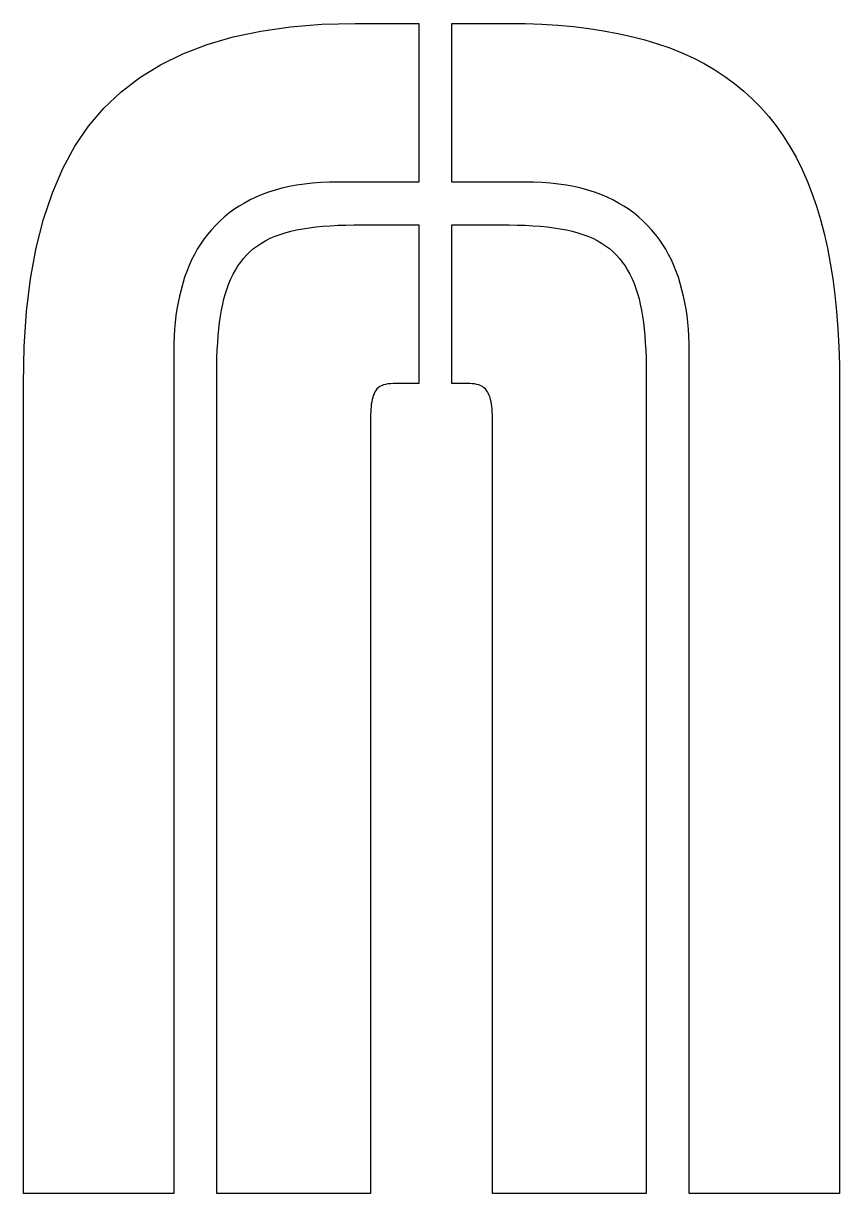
# Model space of a CAD drawing. Extents: x -28 to 1088, y -1245 to 28.
# Drawn here: x 684.1 to 751.2, y -1053.4 to -957.1 of the extents above; entities that cross this region are included whole.
import ezdxf

# ---------------------------------------------------------------- set-up
doc = ezdxf.new("R2010")
doc.units = 0
doc.header["$MEASUREMENT"] = 0
doc.layers.get('0').update_dxf_attribs({"linetype": 'CONTINUOUS'})

msp = doc.modelspace()

# ---------------------------------------------------------------- linework, layer by layer
at = {"color": 7, "ltscale": 0.061496}
msp.add_line((703.646224, -957.759873), (706.081283, -957.411643), dxfattribs=at)
at = {"color": 7, "ltscale": 0.064791}
msp.add_line((706.081283, -957.411643), (708.664504, -957.202712), dxfattribs=at)
at = {"color": 7, "ltscale": 0.068307}
msp.add_line((708.664504, -957.202712), (711.395878, -957.133063), dxfattribs=at)
at = {"color": 7, "ltscale": 0.130922}
msp.add_line((711.395878, -957.133063), (716.632776, -957.133063), dxfattribs=at)
at = {"color": 7, "ltscale": 0.326155}
for p, q in [((716.632776, -957.133063), (716.632776, -970.17927)), ((719.332776, -970.17927), (719.332776, -957.133063)), ((716.632776, -973.710568), (716.632776, -986.756775)), ((719.332776, -986.756775), (719.332776, -973.710568))]:
    msp.add_line(p, q, dxfattribs=at)
at = {"color": 7, "ltscale": 0.115472}
msp.add_line((719.332776, -957.133063), (723.95166, -957.133063), dxfattribs=at)
at = {"color": 7, "ltscale": 0.035304}
msp.add_line((723.95166, -957.133063), (725.363738, -957.149739), dxfattribs=at)
at = {"color": 7, "ltscale": 0.034316}
msp.add_line((725.363738, -957.149739), (726.735449, -957.199768), dxfattribs=at)
at = {"color": 7, "ltscale": 0.033356}
msp.add_line((726.735449, -957.199768), (728.067071, -957.283149), dxfattribs=at)
at = {"color": 7, "ltscale": 0.032416}
msp.add_line((728.067071, -957.283149), (729.358461, -957.399874), dxfattribs=at)
at = {"color": 7, "ltscale": 0.031503}
msp.add_line((729.358461, -957.399874), (730.609617, -957.549961), dxfattribs=at)
at = {"color": 7, "ltscale": 0.055722}
msp.add_line((699.220255, -958.874193), (701.359163, -958.247383), dxfattribs=at)
at = {"color": 7, "ltscale": 0.058461}
msp.add_line((701.359163, -958.247383), (703.646224, -957.759873), dxfattribs=at)
at = {"color": 7, "ltscale": 0.030618}
msp.add_line((730.609617, -957.549961), (731.820541, -957.733391), dxfattribs=at)
at = {"color": 7, "ltscale": 0.029765}
msp.add_line((731.820541, -957.733391), (732.991241, -957.950173), dxfattribs=at)
at = {"color": 7, "ltscale": 0.028949}
msp.add_line((732.991241, -957.950173), (734.121843, -958.200308), dxfattribs=at)
at = {"color": 7, "ltscale": 0.028162}
msp.add_line((734.121843, -958.200308), (735.212077, -958.483786), dxfattribs=at)
at = {"color": 7, "ltscale": 0.053327}
msp.add_line((697.2295, -959.640293), (699.220255, -958.874193), dxfattribs=at)
at = {"color": 7, "ltscale": 0.027422}
msp.add_line((735.212077, -958.483786), (736.262223, -958.800617), dxfattribs=at)
at = {"color": 7, "ltscale": 0.026784}
msp.add_line((736.262223, -958.800617), (737.273897, -959.153264), dxfattribs=at)
at = {"color": 7, "ltscale": 0.026274}
msp.add_line((737.273897, -959.153264), (738.249447, -959.544161), dxfattribs=at)
at = {"color": 7, "ltscale": 0.051327}
msp.add_line((695.38683, -960.545673), (697.2295, -959.640293), dxfattribs=at)
at = {"color": 7, "ltscale": 0.025817}
msp.add_line((738.249447, -959.544161), (739.188738, -959.973319), dxfattribs=at)
at = {"color": 7, "ltscale": 0.025417}
msp.add_line((739.188738, -959.973319), (740.091607, -960.440717), dxfattribs=at)
at = {"color": 7, "ltscale": 0.049767}
msp.add_line((693.692313, -961.590353), (695.38683, -960.545673), dxfattribs=at)
at = {"color": 7, "ltscale": 0.025087}
msp.add_line((740.091607, -960.440717), (740.958361, -960.946386), dxfattribs=at)
at = {"color": 7, "ltscale": 0.024816}
msp.add_line((740.958361, -960.946386), (741.788693, -961.490305), dxfattribs=at)
at = {"color": 7, "ltscale": 0.048691}
msp.add_line((692.145881, -962.774323), (693.692313, -961.590353), dxfattribs=at)
at = {"color": 7, "ltscale": 0.024615}
msp.add_line((741.788693, -961.490305), (742.582767, -962.072475), dxfattribs=at)
at = {"color": 7, "ltscale": 0.024482}
msp.add_line((742.582767, -962.072475), (743.340418, -962.692905), dxfattribs=at)
at = {"color": 7, "ltscale": 0.048129}
msp.add_line((690.747592, -964.097574), (692.145881, -962.774323), dxfattribs=at)
at = {"color": 7, "ltscale": 0.024424}
msp.add_line((743.340418, -962.692905), (744.061955, -963.351585), dxfattribs=at)
at = {"color": 7, "ltscale": 0.048565}
msp.add_line((689.489536, -965.577782), (690.747592, -964.097574), dxfattribs=at)
at = {"color": 7, "ltscale": 0.024433}
msp.add_line((744.061955, -963.351585), (744.747069, -964.048536), dxfattribs=at)
at = {"color": 7, "ltscale": 0.024552}
msp.add_line((744.747069, -964.048536), (745.396512, -964.7852), dxfattribs=at)
at = {"color": 7, "ltscale": 0.024776}
msp.add_line((745.396512, -964.7852), (746.010562, -965.563078), dxfattribs=at)
at = {"color": 7, "ltscale": 0.050033}
msp.add_line((688.363995, -967.232595), (689.489536, -965.577782), dxfattribs=at)
at = {"color": 7, "ltscale": 0.025071}
msp.add_line((746.010562, -965.563078), (746.589229, -966.382132), dxfattribs=at)
at = {"color": 7, "ltscale": 0.025438}
msp.add_line((746.589229, -966.382132), (747.132658, -967.242401), dxfattribs=at)
at = {"color": 7, "ltscale": 0.052041}
msp.add_line((687.370739, -969.062005), (688.363995, -967.232595), dxfattribs=at)
at = {"color": 7, "ltscale": 0.025871}
msp.add_line((747.132658, -967.242401), (747.640838, -968.143865), dxfattribs=at)
at = {"color": 7, "ltscale": 0.026365}
msp.add_line((747.640838, -968.143865), (748.113644, -969.086524), dxfattribs=at)
at = {"color": 7, "ltscale": 0.054526}
msp.add_line((686.510009, -971.066021), (687.370739, -969.062005), dxfattribs=at)
at = {"color": 7, "ltscale": 0.026918}
msp.add_line((748.113644, -969.086524), (748.551058, -970.070388), dxfattribs=at)
at = {"color": 7, "ltscale": 0.014319}
for p, q in [((704.81192, -970.838441), (704.266586, -971.013538)), ((731.080952, -971.013538), (730.535618, -970.838441))]:
    msp.add_line(p, q, dxfattribs=at)
at = {"color": 7, "ltscale": 0.014739}
for p, q in [((705.380897, -970.683947), (704.81192, -970.838441)), ((730.535618, -970.838441), (729.966641, -970.683947))]:
    msp.add_line(p, q, dxfattribs=at)
at = {"color": 7, "ltscale": 0.015185}
for p, q in [((705.973363, -970.550056), (705.380897, -970.683947)), ((729.966641, -970.683947), (729.374175, -970.550056))]:
    msp.add_line(p, q, dxfattribs=at)
at = {"color": 7, "ltscale": 0.015659}
msp.add_line((706.589396, -970.436757), (705.973363, -970.550056), dxfattribs=at)
at = {"color": 7, "ltscale": 0.016155}
msp.add_line((707.228927, -970.34406), (706.589396, -970.436757), dxfattribs=at)
at = {"color": 7, "ltscale": 0.016675}
for p, q in [((707.892024, -970.271966), (707.228927, -970.34406)), ((728.118611, -970.34406), (727.455514, -970.271966))]:
    msp.add_line(p, q, dxfattribs=at)
at = {"color": 7, "ltscale": 0.017215}
msp.add_line((708.578688, -970.220465), (707.892024, -970.271966), dxfattribs=at)
at = {"color": 7, "ltscale": 0.017771}
msp.add_line((709.288841, -970.189566), (708.578688, -970.220465), dxfattribs=at)
at = {"color": 7, "ltscale": 0.018345}
for p, q in [((710.02256, -970.17927), (709.288841, -970.189566)), ((726.058697, -970.189566), (725.324978, -970.17927))]:
    msp.add_line(p, q, dxfattribs=at)
at = {"color": 7, "ltscale": 0.165255}
msp.add_line((716.632776, -970.17927), (710.02256, -970.17927), dxfattribs=at)
at = {"color": 7, "ltscale": 0.149805}
msp.add_line((725.324978, -970.17927), (719.332776, -970.17927), dxfattribs=at)
at = {"color": 7, "ltscale": 0.017769}
msp.add_line((726.768782, -970.220465), (726.058697, -970.189566), dxfattribs=at)
at = {"color": 7, "ltscale": 0.017216}
msp.add_line((727.455514, -970.271966), (726.768782, -970.220465), dxfattribs=at)
at = {"color": 7, "ltscale": 0.016153}
msp.add_line((728.758065, -970.436757), (728.118611, -970.34406), dxfattribs=at)
at = {"color": 7, "ltscale": 0.015661}
msp.add_line((729.374175, -970.550056), (728.758065, -970.436757), dxfattribs=at)
at = {"color": 7, "ltscale": 0.027528}
msp.add_line((748.551058, -970.070388), (748.953224, -971.095438), dxfattribs=at)
at = {"color": 7, "ltscale": 0.057428}
msp.add_line((685.781726, -973.244632), (686.510009, -971.066021), dxfattribs=at)
at = {"color": 7, "ltscale": 0.012937}
msp.add_line((702.298377, -971.902242), (701.853544, -972.166609), dxfattribs=at)
at = {"color": 7, "ltscale": 0.013137}
msp.add_line((702.76185, -971.65457), (702.298377, -971.902242), dxfattribs=at)
at = {"color": 7, "ltscale": 0.013365}
msp.add_line((703.243971, -971.423565), (702.76185, -971.65457), dxfattribs=at)
at = {"color": 7, "ltscale": 0.013618}
msp.add_line((703.744742, -971.209237), (703.243971, -971.423565), dxfattribs=at)
at = {"color": 7, "ltscale": 0.013933}
for p, q in [((704.266586, -971.013538), (703.744742, -971.209237)), ((731.602796, -971.209237), (731.080952, -971.013538))]:
    msp.add_line(p, q, dxfattribs=at)
at = {"color": 7, "ltscale": 0.013616}
msp.add_line((732.10349, -971.423565), (731.602796, -971.209237), dxfattribs=at)
at = {"color": 7, "ltscale": 0.013367}
msp.add_line((732.585688, -971.65457), (732.10349, -971.423565), dxfattribs=at)
at = {"color": 7, "ltscale": 0.013139}
msp.add_line((733.049238, -971.902242), (732.585688, -971.65457), dxfattribs=at)
at = {"color": 7, "ltscale": 0.012935}
msp.add_line((733.493994, -972.166609), (733.049238, -971.902242), dxfattribs=at)
at = {"color": 7, "ltscale": 0.028191}
msp.add_line((748.953224, -971.095438), (749.320161, -972.161702), dxfattribs=at)
at = {"color": 7, "ltscale": 0.012503}
for p, q in [((701.019757, -972.745344), (700.630804, -973.05973)), ((734.716667, -973.05973), (734.327704, -972.745344))]:
    msp.add_line(p, q, dxfattribs=at)
at = {"color": 7, "ltscale": 0.012617}
msp.add_line((701.427293, -972.447633), (701.019757, -972.745344), dxfattribs=at)
at = {"color": 7, "ltscale": 0.012764}
for p, q in [((701.853544, -972.166609), (701.427293, -972.447633)), ((733.920245, -972.447633), (733.493994, -972.166609))]:
    msp.add_line(p, q, dxfattribs=at)
at = {"color": 7, "ltscale": 0.012616}
msp.add_line((734.327704, -972.745344), (733.920245, -972.447633), dxfattribs=at)
at = {"color": 7, "ltscale": 0.028901}
msp.add_line((749.320161, -972.161702), (749.651705, -973.269161), dxfattribs=at)
at = {"color": 7, "ltscale": 0.060688}
msp.add_line((685.185729, -975.597859), (685.781726, -973.244632), dxfattribs=at)
at = {"color": 7, "ltscale": 0.012341}
for p, q in [((699.908901, -973.738532), (699.575885, -974.102938)), ((735.771653, -974.102938), (735.438637, -973.738532))]:
    msp.add_line(p, q, dxfattribs=at)
at = {"color": 7, "ltscale": 0.012364}
for p, q in [((700.260557, -973.390793), (699.908901, -973.738532)), ((735.438637, -973.738532), (735.086971, -973.390793))]:
    msp.add_line(p, q, dxfattribs=at)
at = {"color": 7, "ltscale": 0.012417}
msp.add_line((700.630804, -973.05973), (700.260557, -973.390793), dxfattribs=at)
at = {"color": 7, "ltscale": 0.014479}
for p, q in [((708.171153, -973.86997), (708.747462, -973.812589)), ((726.600066, -973.812589), (727.176385, -973.86997))]:
    msp.add_line(p, q, dxfattribs=at)
at = {"color": 7, "ltscale": 0.015061}
msp.add_line((708.747462, -973.812589), (709.348233, -973.767949), dxfattribs=at)
at = {"color": 7, "ltscale": 0.015652}
msp.add_line((709.348233, -973.767949), (709.973513, -973.736069), dxfattribs=at)
at = {"color": 7, "ltscale": 0.016254}
for p, q in [((709.973513, -973.736069), (710.623398, -973.716948)), ((724.72414, -973.716948), (725.374015, -973.736069))]:
    msp.add_line(p, q, dxfattribs=at)
at = {"color": 7, "ltscale": 0.016861}
for p, q in [((710.623398, -973.716948), (711.297793, -973.710568)), ((724.049735, -973.710568), (724.72414, -973.716948))]:
    msp.add_line(p, q, dxfattribs=at)
at = {"color": 7, "ltscale": 0.133375}
msp.add_line((711.297793, -973.710568), (716.632776, -973.710568), dxfattribs=at)
at = {"color": 7, "ltscale": 0.117924}
msp.add_line((719.332776, -973.710568), (724.049735, -973.710568), dxfattribs=at)
at = {"color": 7, "ltscale": 0.015651}
msp.add_line((725.374015, -973.736069), (725.999228, -973.767949), dxfattribs=at)
at = {"color": 7, "ltscale": 0.015062}
msp.add_line((725.999228, -973.767949), (726.600066, -973.812589), dxfattribs=at)
at = {"color": 7, "ltscale": 0.012418}
msp.add_line((735.086971, -973.390793), (734.716667, -973.05973), dxfattribs=at)
at = {"color": 7, "ltscale": 0.029704}
msp.add_line((749.651705, -973.269161), (749.949925, -974.419278), dxfattribs=at)
at = {"color": 7, "ltscale": 0.012325}
for p, q in [((699.260931, -974.482548), (698.96374, -974.875899)), ((736.383798, -974.875899), (736.086607, -974.482548))]:
    msp.add_line(p, q, dxfattribs=at)
at = {"color": 7, "ltscale": 0.012331}
for p, q in [((699.575885, -974.102938), (699.260931, -974.482548)), ((736.086607, -974.482548), (735.771653, -974.102938))]:
    msp.add_line(p, q, dxfattribs=at)
at = {"color": 7, "ltscale": 0.010683}
msp.add_line((704.421571, -974.805758), (704.813979, -974.636551), dxfattribs=at)
at = {"color": 7, "ltscale": 0.010982}
msp.add_line((704.813979, -974.636551), (705.225912, -974.48402), dxfattribs=at)
at = {"color": 7, "ltscale": 0.011312}
msp.add_line((705.225912, -974.48402), (705.657533, -974.348165), dxfattribs=at)
at = {"color": 7, "ltscale": 0.01174}
for p, q in [((705.657533, -974.348165), (706.111239, -974.227024)), ((729.236299, -974.227024), (729.690005, -974.348165))]:
    msp.add_line(p, q, dxfattribs=at)
at = {"color": 7, "ltscale": 0.012257}
msp.add_line((706.111239, -974.227024), (706.589396, -974.118633), dxfattribs=at)
at = {"color": 7, "ltscale": 0.012793}
msp.add_line((706.589396, -974.118633), (707.092081, -974.022992), dxfattribs=at)
at = {"color": 7, "ltscale": 0.013344}
for p, q in [((707.092081, -974.022992), (707.619353, -973.940101)), ((727.728185, -973.940101), (728.255457, -974.022992))]:
    msp.add_line(p, q, dxfattribs=at)
at = {"color": 7, "ltscale": 0.013906}
for p, q in [((707.619353, -973.940101), (708.171153, -973.86997)), ((727.176385, -973.86997), (727.728185, -973.940101))]:
    msp.add_line(p, q, dxfattribs=at)
at = {"color": 7, "ltscale": 0.012791}
msp.add_line((728.255457, -974.022992), (728.758065, -974.118633), dxfattribs=at)
at = {"color": 7, "ltscale": 0.012259}
msp.add_line((728.758065, -974.118633), (729.236299, -974.227024), dxfattribs=at)
at = {"color": 7, "ltscale": 0.011311}
msp.add_line((729.690005, -974.348165), (730.121549, -974.48402), dxfattribs=at)
at = {"color": 7, "ltscale": 0.010983}
msp.add_line((730.121549, -974.48402), (730.533559, -974.636551), dxfattribs=at)
at = {"color": 7, "ltscale": 0.010685}
msp.add_line((730.533559, -974.636551), (730.926044, -974.805758), dxfattribs=at)
at = {"color": 7, "ltscale": 0.030593}
msp.add_line((749.949925, -974.419278), (750.216717, -975.613554), dxfattribs=at)
at = {"color": 7, "ltscale": 0.064248}
msp.add_line((684.722333, -978.125672), (685.185729, -975.597859), dxfattribs=at)
at = {"color": 7, "ltscale": 0.012462}
msp.add_line((698.422294, -975.703796), (698.178039, -976.138333), dxfattribs=at)
at = {"color": 7, "ltscale": 0.012391}
msp.add_line((698.684169, -975.282982), (698.422294, -975.703796), dxfattribs=at)
at = {"color": 7, "ltscale": 0.012346}
for p, q in [((698.96374, -974.875899), (698.684169, -975.282982)), ((736.663369, -975.282982), (736.383798, -974.875899))]:
    msp.add_line(p, q, dxfattribs=at)
at = {"color": 7, "ltscale": 0.009696}
msp.add_line((702.753998, -975.90194), (703.048321, -975.649351), dxfattribs=at)
at = {"color": 7, "ltscale": 0.009816}
msp.add_line((703.048321, -975.649351), (703.362178, -975.413448), dxfattribs=at)
at = {"color": 7, "ltscale": 0.009978}
msp.add_line((703.362178, -975.413448), (703.695704, -975.194202), dxfattribs=at)
at = {"color": 7, "ltscale": 0.010177}
for p, q in [((703.695704, -975.194202), (704.048832, -974.991652)), ((731.298706, -974.991652), (731.651834, -975.194202))]:
    msp.add_line(p, q, dxfattribs=at)
at = {"color": 7, "ltscale": 0.010413}
msp.add_line((704.048832, -974.991652), (704.421571, -974.805758), dxfattribs=at)
at = {"color": 7, "ltscale": 0.010411}
msp.add_line((730.926044, -974.805758), (731.298706, -974.991652), dxfattribs=at)
at = {"color": 7, "ltscale": 0.009977}
msp.add_line((731.651834, -975.194202), (731.985293, -975.413448), dxfattribs=at)
at = {"color": 7, "ltscale": 0.009817}
msp.add_line((731.985293, -975.413448), (732.299217, -975.649351), dxfattribs=at)
at = {"color": 7, "ltscale": 0.009695}
msp.add_line((732.299217, -975.649351), (732.593473, -975.90194), dxfattribs=at)
at = {"color": 7, "ltscale": 0.01239}
msp.add_line((736.925167, -975.703796), (736.663369, -975.282982), dxfattribs=at)
at = {"color": 7, "ltscale": 0.012463}
msp.add_line((737.169499, -976.138333), (736.925167, -975.703796), dxfattribs=at)
at = {"color": 7, "ltscale": 0.031514}
msp.add_line((750.216717, -975.613554), (750.452091, -976.85196), dxfattribs=at)
at = {"color": 7, "ltscale": 0.012676}
for p, q in [((697.95148, -976.586621), (697.74254, -977.048631)), ((737.604998, -977.048631), (737.396058, -976.586621))]:
    msp.add_line(p, q, dxfattribs=at)
at = {"color": 7, "ltscale": 0.012557}
for p, q in [((698.178039, -976.138333), (697.95148, -976.586621)), ((737.396058, -976.586621), (737.169499, -976.138333))]:
    msp.add_line(p, q, dxfattribs=at)
at = {"color": 7, "ltscale": 0.009623}
for p, q in [((701.986425, -976.759754), (702.224301, -976.457137)), ((733.123237, -976.457137), (733.361113, -976.759754))]:
    msp.add_line(p, q, dxfattribs=at)
at = {"color": 7, "ltscale": 0.009579}
for p, q in [((702.224301, -976.457137), (702.479344, -976.171205)), ((732.868194, -976.171205), (733.123237, -976.457137))]:
    msp.add_line(p, q, dxfattribs=at)
at = {"color": 7, "ltscale": 0.009616}
msp.add_line((702.479344, -976.171205), (702.753998, -975.90194), dxfattribs=at)
at = {"color": 7, "ltscale": 0.009617}
msp.add_line((732.593473, -975.90194), (732.868194, -976.171205), dxfattribs=at)
at = {"color": 7, "ltscale": 0.012984}
msp.add_line((697.55121, -977.524382), (697.377585, -978.013855), dxfattribs=at)
at = {"color": 7, "ltscale": 0.01282}
for p, q in [((697.74254, -977.048631), (697.55121, -977.524382)), ((737.796328, -977.524382), (737.604998, -977.048631))]:
    msp.add_line(p, q, dxfattribs=at)
at = {"color": 7, "ltscale": 0.010058}
msp.add_line((701.361146, -977.767646), (701.554814, -977.415009), dxfattribs=at)
at = {"color": 7, "ltscale": 0.009884}
msp.add_line((701.554814, -977.415009), (701.763244, -977.079039), dxfattribs=at)
at = {"color": 7, "ltscale": 0.009739}
for p, q in [((701.763244, -977.079039), (701.986425, -976.759754)), ((733.361113, -976.759754), (733.584294, -977.079039))]:
    msp.add_line(p, q, dxfattribs=at)
at = {"color": 7, "ltscale": 0.009883}
msp.add_line((733.584294, -977.079039), (733.792647, -977.415009), dxfattribs=at)
at = {"color": 7, "ltscale": 0.01006}
msp.add_line((733.792647, -977.415009), (733.986469, -977.767646), dxfattribs=at)
at = {"color": 7, "ltscale": 0.012983}
msp.add_line((737.969876, -978.013855), (737.796328, -977.524382), dxfattribs=at)
at = {"color": 7, "ltscale": 0.032467}
msp.add_line((750.452091, -976.85196), (750.65619, -978.134506), dxfattribs=at)
at = {"color": 7, "ltscale": 0.068066}
msp.add_line((684.391222, -980.828101), (684.722333, -978.125672), dxfattribs=at)
at = {"color": 7, "ltscale": 0.013317}
msp.add_line((697.221648, -978.51707), (697.081867, -979.031062), dxfattribs=at)
at = {"color": 7, "ltscale": 0.013171}
msp.add_line((697.377585, -978.013855), (697.221648, -978.51707), dxfattribs=at)
at = {"color": 7, "ltscale": 0.010739}
for p, q in [((700.86815, -978.925616), (701.017775, -978.52295)), ((734.329763, -978.52295), (734.479388, -978.925616))]:
    msp.add_line(p, q, dxfattribs=at)
at = {"color": 7, "ltscale": 0.010488}
for p, q in [((701.017775, -978.52295), (701.182084, -978.13696)), ((734.165454, -978.13696), (734.329763, -978.52295))]:
    msp.add_line(p, q, dxfattribs=at)
at = {"color": 7, "ltscale": 0.010261}
msp.add_line((701.182084, -978.13696), (701.361146, -977.767646), dxfattribs=at)
at = {"color": 7, "ltscale": 0.01026}
msp.add_line((733.986469, -977.767646), (734.165454, -978.13696), dxfattribs=at)
at = {"color": 7, "ltscale": 0.013172}
msp.add_line((738.125967, -978.51707), (737.969876, -978.013855), dxfattribs=at)
at = {"color": 7, "ltscale": 0.013316}
msp.add_line((738.265604, -979.031062), (738.125967, -978.51707), dxfattribs=at)
at = {"color": 7, "ltscale": 0.033447}
msp.add_line((750.65619, -978.134506), (750.828717, -979.461202), dxfattribs=at)
at = {"color": 7, "ltscale": 0.013527}
for p, q in [((696.956761, -979.552916), (696.846416, -980.082613)), ((738.501122, -980.082613), (738.3907, -979.552916))]:
    msp.add_line(p, q, dxfattribs=at)
at = {"color": 7, "ltscale": 0.013416}
for p, q in [((697.081867, -979.031062), (696.956761, -979.552916)), ((738.3907, -979.552916), (738.265604, -979.031062))]:
    msp.add_line(p, q, dxfattribs=at)
at = {"color": 7, "ltscale": 0.011306}
msp.add_line((700.613175, -979.780967), (700.733287, -979.344958), dxfattribs=at)
at = {"color": 7, "ltscale": 0.011012}
for p, q in [((700.733287, -979.344958), (700.86815, -978.925616)), ((734.479388, -978.925616), (734.614174, -979.344958))]:
    msp.add_line(p, q, dxfattribs=at)
at = {"color": 7, "ltscale": 0.011307}
msp.add_line((734.614174, -979.344958), (734.734286, -979.780977), dxfattribs=at)
at = {"color": 7, "ltscale": 0.034452}
msp.add_line((750.828717, -979.461202), (750.969971, -980.832037), dxfattribs=at)
at = {"color": 7, "ltscale": 0.013649}
for p, q in [((696.846416, -980.082613), (696.750833, -980.620152)), ((738.596705, -980.620152), (738.501122, -980.082613))]:
    msp.add_line(p, q, dxfattribs=at)
at = {"color": 7, "ltscale": 0.012035}
msp.add_line((700.414512, -980.705978), (700.50768, -980.233672), dxfattribs=at)
at = {"color": 7, "ltscale": 0.011621}
for p, q in [((700.50768, -980.233672), (700.613175, -979.780967)), ((734.734286, -979.780977), (734.839858, -980.233672))]:
    msp.add_line(p, q, dxfattribs=at)
at = {"color": 7, "ltscale": 0.012036}
msp.add_line((734.839858, -980.233672), (734.933093, -980.705978), dxfattribs=at)
at = {"color": 7, "ltscale": 0.072097}
msp.add_line((684.19256, -983.705135), (684.391222, -980.828101), dxfattribs=at)
at = {"color": 7, "ltscale": 0.01393}
for p, q in [((696.669925, -981.165544), (696.603701, -981.718778)), ((738.743837, -981.718778), (738.677613, -981.165544))]:
    msp.add_line(p, q, dxfattribs=at)
at = {"color": 7, "ltscale": 0.013784}
for p, q in [((696.750833, -980.620152), (696.669925, -981.165544)), ((738.677613, -981.165544), (738.596705, -980.620152))]:
    msp.add_line(p, q, dxfattribs=at)
at = {"color": 7, "ltscale": 0.013066}
for p, q in [((700.257622, -981.718287), (700.331188, -981.200859)), ((735.01635, -981.200859), (735.089916, -981.718287))]:
    msp.add_line(p, q, dxfattribs=at)
at = {"color": 7, "ltscale": 0.012546}
for p, q in [((700.331188, -981.200859), (700.414512, -980.705978)), ((734.933093, -980.705978), (735.01635, -981.200859))]:
    msp.add_line(p, q, dxfattribs=at)
at = {"color": 7, "ltscale": 0.035481}
msp.add_line((750.969971, -980.832037), (751.07995, -982.247002), dxfattribs=at)
at = {"color": 7, "ltscale": 0.014253}
for p, q in [((696.55217, -982.279864), (696.515315, -982.848793)), ((738.832223, -982.848793), (738.795368, -982.279864))]:
    msp.add_line(p, q, dxfattribs=at)
at = {"color": 7, "ltscale": 0.014086}
for p, q in [((696.603701, -981.718778), (696.55217, -982.279864)), ((738.795368, -982.279864), (738.743837, -981.718778))]:
    msp.add_line(p, q, dxfattribs=at)
at = {"color": 7, "ltscale": 0.014128}
for p, q in [((700.139868, -982.820839), (700.193756, -982.25829)), ((735.153782, -982.25829), (735.20767, -982.820839))]:
    msp.add_line(p, q, dxfattribs=at)
at = {"color": 7, "ltscale": 0.013594}
for p, q in [((700.193756, -982.25829), (700.257622, -981.718287)), ((735.089916, -981.718287), (735.153782, -982.25829))]:
    msp.add_line(p, q, dxfattribs=at)
at = {"color": 7, "ltscale": 0.03653}
msp.add_line((751.07995, -982.247002), (751.158356, -983.706117), dxfattribs=at)
at = {"color": 7, "ltscale": 0.014617}
for p, q in [((696.493289, -983.425574), (696.485946, -984.010197)), ((738.861592, -984.010197), (738.854249, -983.425574))]:
    msp.add_line(p, q, dxfattribs=at)
at = {"color": 7, "ltscale": 0.01443}
for p, q in [((696.515315, -982.848793), (696.493289, -983.425574)), ((738.854249, -983.425574), (738.832223, -982.848793))]:
    msp.add_line(p, q, dxfattribs=at)
at = {"color": 7, "ltscale": 0.015216}
for p, q in [((700.061461, -984.013633), (700.09567, -983.405953)), ((735.251868, -983.405953), (735.286077, -984.013633))]:
    msp.add_line(p, q, dxfattribs=at)
at = {"color": 7, "ltscale": 0.01467}
for p, q in [((700.09567, -983.405953), (700.139868, -982.820839)), ((735.20767, -982.820839), (735.251868, -983.405953))]:
    msp.add_line(p, q, dxfattribs=at)
at = {"color": 7, "ltscale": 0.076309}
msp.add_line((684.126335, -986.756775), (684.19256, -983.705135), dxfattribs=at)
at = {"color": 7}
for p, q in [((696.485946, -984.010197), (696.485946, -1053.361063)), ((738.861592, -1053.361063), (738.861592, -984.010197)), ((700.017264, -1053.361063), (700.017264, -985.972036)), ((735.330274, -985.972036), (735.330274, -1053.361063)), ((684.126335, -1053.361063), (684.126335, -986.756775)), ((751.221203, -986.756775), (751.221203, -1053.361063)), ((712.671121, -989.307154), (712.671121, -1053.361063)), ((722.676417, -1053.361063), (722.676417, -989.307154))]:
    msp.add_line(p, q, dxfattribs=at)
at = {"color": 7, "ltscale": 0.015768}
for p, q in [((700.036933, -984.643868), (700.061461, -984.013633)), ((735.286077, -984.013633), (735.310605, -984.643868))]:
    msp.add_line(p, q, dxfattribs=at)
at = {"color": 7, "ltscale": 0.0376}
msp.add_line((751.158356, -983.706117), (751.205489, -985.209381), dxfattribs=at)
at = {"color": 7, "ltscale": 0.016885}
msp.add_line((700.017264, -985.972036), (700.022104, -985.29667), dxfattribs=at)
at = {"color": 7, "ltscale": 0.016324}
for p, q in [((700.022104, -985.29667), (700.036933, -984.643868)), ((735.310605, -984.643868), (735.325434, -985.296679))]:
    msp.add_line(p, q, dxfattribs=at)
at = {"color": 7, "ltscale": 0.016884}
msp.add_line((735.325434, -985.296679), (735.330274, -985.972036), dxfattribs=at)
at = {"color": 7, "ltscale": 0.038687}
msp.add_line((751.205489, -985.209381), (751.221203, -986.756775), dxfattribs=at)
at = {"color": 7, "ltscale": 0.003742}
msp.add_line((713.185103, -987.19622), (713.091425, -987.312954), dxfattribs=at)
at = {"color": 7, "ltscale": 0.003774}
msp.add_line((713.295448, -987.093227), (713.185103, -987.19622), dxfattribs=at)
at = {"color": 7, "ltscale": 0.003881}
msp.add_line((713.422459, -987.003966), (713.295448, -987.093227), dxfattribs=at)
at = {"color": 7, "ltscale": 0.00406}
msp.add_line((713.566205, -986.928437), (713.422459, -987.003966), dxfattribs=at)
at = {"color": 7, "ltscale": 0.004296}
msp.add_line((713.726549, -986.866639), (713.566205, -986.928437), dxfattribs=at)
at = {"color": 7, "ltscale": 0.004587}
msp.add_line((713.903628, -986.818573), (713.726549, -986.866639), dxfattribs=at)
at = {"color": 7, "ltscale": 0.004917}
msp.add_line((714.097297, -986.784239), (713.903628, -986.818573), dxfattribs=at)
at = {"color": 7, "ltscale": 0.005285}
msp.add_line((714.307709, -986.763637), (714.097297, -986.784239), dxfattribs=at)
at = {"color": 7, "ltscale": 0.005681}
msp.add_line((714.534865, -986.756775), (714.307709, -986.763637), dxfattribs=at)
at = {"color": 7, "ltscale": 0.052448}
msp.add_line((716.632776, -986.756775), (714.534865, -986.756775), dxfattribs=at)
at = {"color": 7, "ltscale": 0.036997}
msp.add_line((720.812673, -986.756775), (719.332776, -986.756775), dxfattribs=at)
at = {"color": 7, "ltscale": 0.005226}
msp.add_line((721.021613, -986.763637), (720.812673, -986.756775), dxfattribs=at)
at = {"color": 7, "ltscale": 0.004909}
msp.add_line((721.216908, -986.784239), (721.021613, -986.763637), dxfattribs=at)
at = {"color": 7, "ltscale": 0.004616}
msp.add_line((721.398317, -986.818573), (721.216908, -986.784239), dxfattribs=at)
at = {"color": 7, "ltscale": 0.004363}
msp.add_line((721.566071, -986.866639), (721.398317, -986.818573), dxfattribs=at)
at = {"color": 7, "ltscale": 0.004149}
msp.add_line((721.720103, -986.928437), (721.566071, -986.866639), dxfattribs=at)
at = {"color": 7, "ltscale": 0.003982}
msp.add_line((721.860327, -987.003966), (721.720103, -986.928437), dxfattribs=at)
at = {"color": 7, "ltscale": 0.003872}
msp.add_line((721.986896, -987.093227), (721.860327, -987.003966), dxfattribs=at)
at = {"color": 7, "ltscale": 0.003818}
msp.add_line((722.099656, -987.19622), (721.986896, -987.093227), dxfattribs=at)
at = {"color": 7, "ltscale": 0.003828}
msp.add_line((722.19877, -987.312954), (722.099656, -987.19622), dxfattribs=at)
at = {"color": 7, "ltscale": 0.004844}
msp.add_line((712.756869, -988.252669), (712.726038, -988.443951), dxfattribs=at)
at = {"color": 7, "ltscale": 0.004634}
msp.add_line((712.7946, -988.071192), (712.756869, -988.252669), dxfattribs=at)
at = {"color": 7, "ltscale": 0.004435}
msp.add_line((712.839318, -987.899541), (712.7946, -988.071192), dxfattribs=at)
at = {"color": 7, "ltscale": 0.004247}
msp.add_line((712.890857, -987.737685), (712.839318, -987.899541), dxfattribs=at)
at = {"color": 7, "ltscale": 0.004071}
msp.add_line((712.94922, -987.585645), (712.890857, -987.737685), dxfattribs=at)
at = {"color": 7, "ltscale": 0.003912}
msp.add_line((713.014414, -987.44341), (712.94922, -987.585645), dxfattribs=at)
at = {"color": 7, "ltscale": 0.003787}
msp.add_line((713.091425, -987.312954), (713.014414, -987.44341), dxfattribs=at)
at = {"color": 7, "ltscale": 0.003897}
msp.add_line((722.284086, -987.44341), (722.19877, -987.312954), dxfattribs=at)
at = {"color": 7, "ltscale": 0.004014}
msp.add_line((722.358596, -987.585645), (722.284086, -987.44341), dxfattribs=at)
at = {"color": 7, "ltscale": 0.004151}
msp.add_line((722.42533, -987.737685), (722.358596, -987.585645), dxfattribs=at)
at = {"color": 7, "ltscale": 0.004306}
msp.add_line((722.484212, -987.899541), (722.42533, -987.737685), dxfattribs=at)
at = {"color": 7, "ltscale": 0.004476}
msp.add_line((722.535164, -988.071192), (722.484212, -987.899541), dxfattribs=at)
at = {"color": 7, "ltscale": 0.004663}
msp.add_line((722.578332, -988.252669), (722.535164, -988.071192), dxfattribs=at)
at = {"color": 7, "ltscale": 0.004863}
msp.add_line((722.613648, -988.443951), (722.578332, -988.252669), dxfattribs=at)
at = {"color": 7, "ltscale": 0.005763}
msp.add_line((712.674498, -989.07664), (712.671121, -989.307154), dxfattribs=at)
at = {"color": 7, "ltscale": 0.005524}
msp.add_line((712.684852, -988.855932), (712.674498, -989.07664), dxfattribs=at)
at = {"color": 7, "ltscale": 0.00529}
msp.add_line((712.701952, -988.645038), (712.684852, -988.855932), dxfattribs=at)
at = {"color": 7, "ltscale": 0.005063}
msp.add_line((712.726038, -988.443951), (712.701952, -988.645038), dxfattribs=at)
at = {"color": 7, "ltscale": 0.005074}
msp.add_line((722.641179, -988.645038), (722.613648, -988.443951), dxfattribs=at)
at = {"color": 7, "ltscale": 0.005295}
msp.add_line((722.660703, -988.855932), (722.641179, -988.645038), dxfattribs=at)
at = {"color": 7, "ltscale": 0.005526}
msp.add_line((722.67253, -989.07664), (722.660703, -988.855932), dxfattribs=at)
at = {"color": 7, "ltscale": 0.005764}
msp.add_line((722.676417, -989.307154), (722.67253, -989.07664), dxfattribs=at)
at = {"color": 7, "ltscale": 0.30899}
for p, q in [((696.485946, -1053.361063), (684.126335, -1053.361063)), ((751.221203, -1053.361063), (738.861592, -1053.361063))]:
    msp.add_line(p, q, dxfattribs=at)
at = {"color": 7, "ltscale": 0.316346}
for p, q in [((712.671121, -1053.361063), (700.017264, -1053.361063)), ((735.330274, -1053.361063), (722.676417, -1053.361063))]:
    msp.add_line(p, q, dxfattribs=at)

doc.saveas('drawing.dxf')
